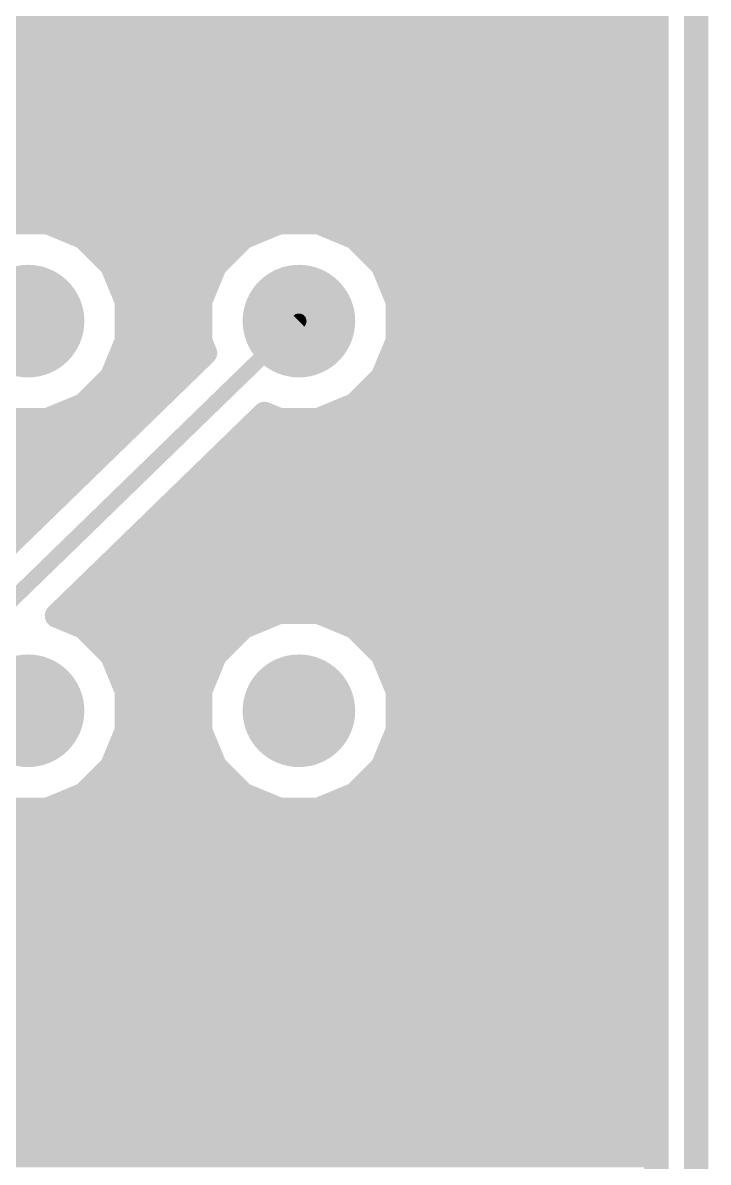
# Model space of a CAD drawing. Extents: x -0.2 to 78.9, y -2.7 to 86.6.
# Drawn here: x 67.5 to 78.94, y 52.72 to 71.73 of the extents above; entities that cross this region are included whole.
import ezdxf

# ---------------------------------------------------------------- set-up
doc = ezdxf.new("R2010")
doc.units = 0
for name, color, linetype in [('16', 174, 'CONTINUOUS'), ('17', 94, 'CONTINUOUS'), ('20', 178, 'CONTINUOUS')]:
    doc.layers.add(name, color=color, linetype=linetype)

# ---------------------------------------------------------------- blocks, each defined once
blk = doc.blocks.new('ROUNDP')
at = {"const_width": 0.5}
blk.add_lwpolyline([(0, -0.25, 1), (0, 0.25, 1), (0, -0.25)], format="xyb", dxfattribs=at)

msp = doc.modelspace()

# ---------------------------------------------------------------- linework, layer by layer
at = {"layer": '16'}
for points, const_width in [([(78.0796, 85.6996), (78.0796, -1.8796)], 0.4064), ([(65.3184, 71.9328), (78.0796, 71.9328)], 0.4064), ([(64.912, 71.5264), (78.0796, 71.5264)], 0.4064), ([(65.8348, 71.12), (78.0796, 71.12)], 0.4064), ([(66.1993, 70.7136), (78.0796, 70.7136)], 0.4064), ([(66.3676, 70.3072), (78.0796, 70.3072)], 0.4064), ([(66.4209, 69.9008), (78.0796, 69.9008)], 0.4064), ([(66.4096, 69.4944), (78.0796, 69.4944)], 0.4064), ([(66.2413, 69.088), (78.0796, 69.088)], 0.4064), ([(65.9365, 68.6816), (78.0796, 68.6816)], 0.4064), ([(67.9178, 68.4021), (67.2609, 68.4021)], 0.4064), ([(68.5246, 68.1508), (67.9178, 68.4021)], 0.4064), ([(68.2243, 68.2752), (71.4757, 68.2752)], 0.4064), ([(71.7821, 68.4021), (71.1753, 68.1508)], 0.4064), ([(72.439, 68.4021), (71.7821, 68.4021)], 0.4064), ([(73.0458, 68.1508), (72.439, 68.4021)], 0.4064), ([(72.7455, 68.2752), (78.0796, 68.2752)], 0.4064), ([(68.989, 67.6864), (68.5246, 68.1508)], 0.4064), ([(71.1753, 68.1508), (70.7109, 67.6864)], 0.4064), ([(73.5102, 67.6864), (73.0458, 68.1508)], 0.4064), ([(68.8066, 67.8688), (70.8933, 67.8688)], 0.4064), ([(73.3278, 67.8688), (78.0796, 67.8688)], 0.4064), ([(69.2403, 67.0796), (68.989, 67.6864)], 0.4064), ([(70.7109, 67.6864), (70.4596, 67.0796)], 0.4064), ([(73.7615, 67.0796), (73.5102, 67.6864)], 0.4064), ([(69.0818, 67.4624), (70.6182, 67.4624)], 0.4064), ([(73.603, 67.4624), (78.0796, 67.4624)], 0.4064), ([(69.2403, 66.4227), (69.2403, 67.0796)], 0.4064), ([(69.2403, 67.056), (70.4596, 67.056)], 0.4064), ([(70.4596, 67.0796), (70.4596, 66.4227)], 0.4064), ([(73.7615, 66.4227), (73.7615, 67.0796)], 0.4064), ([(73.7615, 67.056), (78.0796, 67.056)], 0.4064), ([(62.23, 57.15), (72.1106, 66.7512)], 0.254), ([(69.2403, 66.6496), (70.4596, 66.6496)], 0.4064), ([(73.7615, 66.6496), (78.0796, 66.6496)], 0.4064), ([(68.989, 65.8159), (69.2403, 66.4227)], 0.4064), ([(70.4596, 66.4227), (70.5436, 66.22)], 0.4064), ([(73.5102, 65.8159), (73.7615, 66.4227)], 0.4064), ([(70.5436, 66.22), (61.832, 57.7548)], 0.4064), ([(69.1659, 66.2432), (70.5339, 66.2432)], 0.4064), ([(73.6871, 66.2432), (78.0796, 66.2432)], 0.4064), ([(68.5246, 65.3515), (68.989, 65.8159)], 0.4064), ([(68.9976, 65.8368), (70.1493, 65.8368)], 0.4064), ([(73.0458, 65.3515), (73.5102, 65.8159)], 0.4064), ([(73.5188, 65.8368), (78.0796, 65.8368)], 0.4064), ([(68.6035, 65.4304), (69.7311, 65.4304)], 0.4064), ([(73.1247, 65.4304), (78.0796, 65.4304)], 0.4064), ([(67.9178, 65.1002), (68.5246, 65.3515)], 0.4064), ([(72.439, 65.1002), (73.0458, 65.3515)], 0.4064), ([(59.1311, 65.024), (69.3128, 65.024)], 0.4064), ([(67.2609, 65.1002), (67.9178, 65.1002)], 0.4064), ([(68.0724, 61.8356), (71.5366, 65.2019)], 0.4064), ([(71.3535, 65.024), (78.0796, 65.024)], 0.4064), ([(71.5366, 65.2019), (71.7821, 65.1002)], 0.4064), ([(71.7821, 65.1002), (72.439, 65.1002)], 0.4064), ([(59.1311, 64.6176), (68.8946, 64.6176)], 0.4064), ([(70.9353, 64.6176), (78.0796, 64.6176)], 0.4064), ([(59.1311, 64.2112), (68.4764, 64.2112)], 0.4064), ([(70.517, 64.2112), (78.0796, 64.2112)], 0.4064), ([(59.1311, 63.8048), (68.0581, 63.8048)], 0.4064), ([(70.0988, 63.8048), (78.0796, 63.8048)], 0.4064), ([(59.1311, 63.3984), (67.6399, 63.3984)], 0.4064), ([(69.6806, 63.3984), (78.0796, 63.3984)], 0.4064), ([(69.2624, 62.992), (78.0796, 62.992)], 0.4064), ([(68.8442, 62.5856), (78.0796, 62.5856)], 0.4064), ([(68.4259, 62.1792), (78.0796, 62.1792)], 0.4064), ([(68.5246, 61.6484), (68.0724, 61.8356)], 0.4064), ([(71.7821, 61.8997), (71.1753, 61.6484)], 0.4064), ([(72.439, 61.8997), (71.7821, 61.8997)], 0.4064), ([(73.0458, 61.6484), (72.439, 61.8997)], 0.4064), ([(68.2241, 61.7728), (71.4757, 61.7728)], 0.4064), ([(68.989, 61.184), (68.5246, 61.6484)], 0.4064), ([(71.1753, 61.6484), (70.7109, 61.184)], 0.4064), ([(72.7455, 61.7728), (78.0796, 61.7728)], 0.4064), ([(73.5102, 61.184), (73.0458, 61.6484)], 0.4064), ([(68.8066, 61.3664), (70.8933, 61.3664)], 0.4064), ([(73.3278, 61.3664), (78.0796, 61.3664)], 0.4064), ([(69.2403, 60.5772), (68.989, 61.184)], 0.4064), ([(70.7109, 61.184), (70.4596, 60.5772)], 0.4064), ([(73.7615, 60.5772), (73.5102, 61.184)], 0.4064), ([(69.0818, 60.96), (70.6182, 60.96)], 0.4064), ([(73.603, 60.96), (78.0796, 60.96)], 0.4064), ([(69.2403, 59.9203), (69.2403, 60.5772)], 0.4064), ([(69.2403, 60.5536), (70.4596, 60.5536)], 0.4064), ([(70.4596, 60.5772), (70.4596, 59.9203)], 0.4064), ([(73.7615, 59.9203), (73.7615, 60.5772)], 0.4064), ([(73.7615, 60.5536), (78.0796, 60.5536)], 0.4064), ([(69.2403, 60.1472), (70.4596, 60.1472)], 0.4064), ([(73.7615, 60.1472), (78.0796, 60.1472)], 0.4064), ([(68.989, 59.3135), (69.2403, 59.9203)], 0.4064), ([(70.4596, 59.9203), (70.7109, 59.3135)], 0.4064), ([(73.5102, 59.3135), (73.7615, 59.9203)], 0.4064), ([(69.1659, 59.7408), (70.5339, 59.7408)], 0.4064), ([(73.6871, 59.7408), (78.0796, 59.7408)], 0.4064), ([(68.5246, 58.8491), (68.989, 59.3135)], 0.4064), ([(68.9976, 59.3344), (70.7022, 59.3344)], 0.4064), ([(70.7109, 59.3135), (71.1753, 58.8491)], 0.4064), ([(73.0458, 58.8491), (73.5102, 59.3135)], 0.4064), ([(73.5188, 59.3344), (78.0796, 59.3344)], 0.4064), ([(67.9178, 58.5978), (68.5246, 58.8491)], 0.4064), ([(68.6035, 58.928), (71.0964, 58.928)], 0.4064), ([(71.1753, 58.8491), (71.7821, 58.5978)], 0.4064), ([(72.439, 58.5978), (73.0458, 58.8491)], 0.4064), ([(73.1247, 58.928), (78.0796, 58.928)], 0.4064), ([(67.2609, 58.5978), (67.9178, 58.5978)], 0.4064), ([(71.7821, 58.5978), (72.439, 58.5978)], 0.4064), ([(64.6619, 58.5216), (78.0796, 58.5216)], 0.4064), ([(64.2437, 58.1152), (78.0796, 58.1152)], 0.4064), ([(63.8255, 57.7088), (78.0796, 57.7088)], 0.4064), ([(63.4072, 57.3024), (78.0796, 57.3024)], 0.4064), ([(62.989, 56.896), (78.0796, 56.896)], 0.4064), ([(62.9411, 56.4896), (78.0796, 56.4896)], 0.4064), ([(62.9875, 56.0832), (78.0796, 56.0832)], 0.4064), ([(63.498, 55.6768), (78.0796, 55.6768)], 0.4064), ([(63.7435, 55.2704), (78.0796, 55.2704)], 0.4064), ([(63.8809, 54.864), (78.0796, 54.864)], 0.4064), ([(63.8809, 54.4576), (78.0796, 54.4576)], 0.4064), ([(63.7855, 54.0512), (78.0796, 54.0512)], 0.4064), ([(63.5997, 53.6448), (78.0796, 53.6448)], 0.4064), ([(63.3964, 53.2384), (78.0796, 53.2384)], 0.4064), ([(63.7014, 52.832), (78.0796, 52.832)], 0.4064)]:
    msp.add_lwpolyline(points, dxfattribs=dict(at, const_width=const_width))
for points, const_width in [([(78.0796, 71.8312, 1), (78.0796, 72.0344)], 0.2032), ([(78.0796, 71.4248, 1), (78.0796, 71.628)], 0.2032), ([(78.0796, 71.0184, 1), (78.0796, 71.2216)], 0.2032), ([(78.0796, 70.612, 1), (78.0796, 70.8152)], 0.2032), ([(78.0796, 70.2056, 1), (78.0796, 70.4088)], 0.2032), ([(78.0796, 69.7992, 1), (78.0796, 70.0024)], 0.2032), ([(78.0796, 69.3928, 1), (78.0796, 69.596)], 0.2032), ([(78.0796, 68.9864, 1), (78.0796, 69.1896)], 0.2032), ([(78.0796, 68.58, 1), (78.0796, 68.7832)], 0.2032), ([(67.9567, 68.496, 1), (67.8789, 68.3082)], 0.2032), ([(67.9178, 68.3005, 1), (67.9178, 68.5037)], 0.2032), ([(68.2243, 68.3768, 1), (68.2243, 68.1736)], 0.2032), ([(71.4757, 68.1736, 1), (71.4757, 68.3768)], 0.2032), ([(71.7821, 68.5037, 1), (71.7821, 68.3005)], 0.2032), ([(71.821, 68.3082, 1), (71.7432, 68.496)], 0.2032), ([(72.4779, 68.496, 1), (72.4001, 68.3082)], 0.2032), ([(72.439, 68.3005, 1), (72.439, 68.5037)], 0.2032), ([(72.7455, 68.3768, 1), (72.7455, 68.1736)], 0.2032), ([(78.0796, 68.1736, 1), (78.0796, 68.3768)], 0.2032), ([(68.5964, 68.2226, 1), (68.4528, 68.079)], 0.2032), ([(68.4857, 68.0569, 1), (68.5635, 68.2447)], 0.2032), ([(71.1364, 68.2447, 1), (71.2142, 68.0569)], 0.2032), ([(71.2471, 68.079, 1), (71.1035, 68.2226)], 0.2032), ([(73.1176, 68.2226, 1), (72.974, 68.079)], 0.2032), ([(73.0069, 68.0569, 1), (73.0847, 68.2447)], 0.2032), ([(68.8066, 67.9704, 1), (68.8066, 67.7672)], 0.2032), ([(70.8933, 67.7672, 1), (70.8933, 67.9704)], 0.2032), ([(73.3278, 67.9704, 1), (73.3278, 67.7672)], 0.2032), ([(78.0796, 67.7672, 1), (78.0796, 67.9704)], 0.2032), ([(69.0829, 67.7253, 1), (68.8951, 67.6475)], 0.2032), ([(70.8048, 67.6475, 1), (70.617, 67.7253)], 0.2032), ([(73.6041, 67.7253, 1), (73.4163, 67.6475)], 0.2032), ([(68.9172, 67.6146, 1), (69.0608, 67.7582)], 0.2032), ([(70.6391, 67.7582, 1), (70.7827, 67.6146)], 0.2032), ([(73.4384, 67.6146, 1), (73.582, 67.7582)], 0.2032), ([(69.0818, 67.564, 1), (69.0818, 67.3608)], 0.2032), ([(70.6182, 67.3608, 1), (70.6182, 67.564)], 0.2032), ([(73.603, 67.564, 1), (73.603, 67.3608)], 0.2032), ([(78.0796, 67.3608, 1), (78.0796, 67.564)], 0.2032), ([(69.3419, 67.0796, 1), (69.1387, 67.0796)], 0.2032), ([(69.2403, 67.1576, 1), (69.2403, 66.9544)], 0.2032), ([(69.1464, 67.0407, 1), (69.3342, 67.1185)], 0.2032), ([(70.5612, 67.0796, 1), (70.358, 67.0796)], 0.2032), ([(70.3657, 67.1185, 1), (70.5535, 67.0407)], 0.2032), ([(70.4596, 66.9544, 1), (70.4596, 67.1576)], 0.2032), ([(73.8631, 67.0796, 1), (73.6599, 67.0796)], 0.2032), ([(73.7615, 67.1576, 1), (73.7615, 66.9544)], 0.2032), ([(73.6676, 67.0407, 1), (73.8554, 67.1185)], 0.2032), ([(78.0796, 66.9544, 1), (78.0796, 67.1576)], 0.2032), ([(69.2403, 66.7512, 1), (69.2403, 66.548)], 0.2032), ([(70.4596, 66.548, 1), (70.4596, 66.7512)], 0.2032), ([(72.1549, 66.7057, 1), (72.0663, 66.7967)], 0.127), ([(73.7615, 66.7512, 1), (73.7615, 66.548)], 0.2032), ([(78.0796, 66.548, 1), (78.0796, 66.7512)], 0.2032), ([(69.3342, 66.3838, 1), (69.1464, 66.4616)], 0.2032), ([(70.5535, 66.4616, 1), (70.3657, 66.3838)], 0.2032), ([(73.8554, 66.3838, 1), (73.6676, 66.4616)], 0.2032), ([(69.1659, 66.3448, 1), (69.1659, 66.1416)], 0.2032), ([(69.1387, 66.4227, 1), (69.3419, 66.4227)], 0.2032), ([(70.358, 66.4227, 1), (70.5612, 66.4227)], 0.2032), ([(70.4497, 66.1811, 1), (70.6375, 66.2589)], 0.2032), ([(70.6144, 66.1471, 1), (70.4728, 66.2929)], 0.2032), ([(70.5339, 66.1416, 1), (70.5339, 66.3448)], 0.2032), ([(73.6871, 66.3448, 1), (73.6871, 66.1416)], 0.2032), ([(73.6599, 66.4227, 1), (73.8631, 66.4227)], 0.2032), ([(78.0796, 66.1416, 1), (78.0796, 66.3448)], 0.2032), ([(68.9976, 65.9384, 1), (68.9976, 65.7352)], 0.2032), ([(69.0608, 65.7441, 1), (68.9172, 65.8877)], 0.2032), ([(70.1493, 65.7352, 1), (70.1493, 65.9384)], 0.2032), ([(73.5188, 65.9384, 1), (73.5188, 65.7352)], 0.2032), ([(73.582, 65.7441, 1), (73.4384, 65.8877)], 0.2032), ([(78.0796, 65.7352, 1), (78.0796, 65.9384)], 0.2032), ([(68.8951, 65.8548, 1), (69.0829, 65.777)], 0.2032), ([(73.4163, 65.8548, 1), (73.6041, 65.777)], 0.2032), ([(68.6035, 65.532, 1), (68.6035, 65.3288)], 0.2032), ([(69.7311, 65.3288, 1), (69.7311, 65.532)], 0.2032), ([(73.1247, 65.532, 1), (73.1247, 65.3288)], 0.2032), ([(78.0796, 65.3288, 1), (78.0796, 65.532)], 0.2032), ([(68.4528, 65.4233, 1), (68.5964, 65.2797)], 0.2032), ([(68.5635, 65.2576, 1), (68.4857, 65.4454)], 0.2032), ([(72.974, 65.4233, 1), (73.1176, 65.2797)], 0.2032), ([(73.0847, 65.2576, 1), (73.0069, 65.4454)], 0.2032), ([(67.8789, 65.1941, 1), (67.9567, 65.0063)], 0.2032), ([(67.9178, 64.9986, 1), (67.9178, 65.2018)], 0.2032), ([(69.3128, 64.9224, 1), (69.3128, 65.1256)], 0.2032), ([(71.3535, 65.1256, 1), (71.3535, 64.9224)], 0.2032), ([(71.5755, 65.2958, 1), (71.4977, 65.108)], 0.2032), ([(71.6074, 65.129, 1), (71.4658, 65.2748)], 0.2032), ([(71.7821, 65.2018, 1), (71.7821, 64.9986)], 0.2032), ([(71.7432, 65.0063, 1), (71.821, 65.1941)], 0.2032), ([(72.4001, 65.1941, 1), (72.4779, 65.0063)], 0.2032), ([(72.439, 64.9986, 1), (72.439, 65.2018)], 0.2032), ([(78.0796, 64.9224, 1), (78.0796, 65.1256)], 0.2032), ([(68.8946, 64.516, 1), (68.8946, 64.7192)], 0.2032), ([(70.9353, 64.7192, 1), (70.9353, 64.516)], 0.2032), ([(78.0796, 64.516, 1), (78.0796, 64.7192)], 0.2032), ([(68.4764, 64.1096, 1), (68.4764, 64.3128)], 0.2032), ([(70.517, 64.3128, 1), (70.517, 64.1096)], 0.2032), ([(78.0796, 64.1096, 1), (78.0796, 64.3128)], 0.2032), ([(68.0581, 63.7032, 1), (68.0581, 63.9064)], 0.2032), ([(70.0988, 63.9064, 1), (70.0988, 63.7032)], 0.2032), ([(78.0796, 63.7032, 1), (78.0796, 63.9064)], 0.2032), ([(67.6399, 63.2968, 1), (67.6399, 63.5)], 0.2032), ([(69.6806, 63.5, 1), (69.6806, 63.2968)], 0.2032), ([(78.0796, 63.2968, 1), (78.0796, 63.5)], 0.2032), ([(69.2624, 63.0936, 1), (69.2624, 62.8904)], 0.2032), ([(78.0796, 62.8904, 1), (78.0796, 63.0936)], 0.2032), ([(68.8442, 62.6872, 1), (68.8442, 62.484)], 0.2032), ([(78.0796, 62.484, 1), (78.0796, 62.6872)], 0.2032), ([(68.4259, 62.2808, 1), (68.4259, 62.0776)], 0.2032), ([(78.0796, 62.0776, 1), (78.0796, 62.2808)], 0.2032), ([(68.1113, 61.9295, 1), (68.0335, 61.7417)], 0.2032), ([(68.0016, 61.9085, 1), (68.1432, 61.7627)], 0.2032), ([(71.7821, 62.0013, 1), (71.7821, 61.7981)], 0.2032), ([(71.821, 61.8058, 1), (71.7432, 61.9936)], 0.2032), ([(72.4779, 61.9936, 1), (72.4001, 61.8058)], 0.2032), ([(72.439, 61.7981, 1), (72.439, 62.0013)], 0.2032), ([(68.2241, 61.8744, 1), (68.2241, 61.6712)], 0.2032), ([(68.5964, 61.7202, 1), (68.4528, 61.5766)], 0.2032), ([(68.4857, 61.5545, 1), (68.5635, 61.7423)], 0.2032), ([(71.1364, 61.7423, 1), (71.2142, 61.5545)], 0.2032), ([(71.2471, 61.5766, 1), (71.1035, 61.7202)], 0.2032), ([(71.4757, 61.6712, 1), (71.4757, 61.8744)], 0.2032), ([(72.7455, 61.8744, 1), (72.7455, 61.6712)], 0.2032), ([(73.1176, 61.7202, 1), (72.974, 61.5766)], 0.2032), ([(73.0069, 61.5545, 1), (73.0847, 61.7423)], 0.2032), ([(78.0796, 61.6712, 1), (78.0796, 61.8744)], 0.2032), ([(68.8066, 61.468, 1), (68.8066, 61.2648)], 0.2032), ([(70.8933, 61.2648, 1), (70.8933, 61.468)], 0.2032), ([(73.3278, 61.468, 1), (73.3278, 61.2648)], 0.2032), ([(78.0796, 61.2648, 1), (78.0796, 61.468)], 0.2032), ([(69.0829, 61.2229, 1), (68.8951, 61.1451)], 0.2032), ([(68.9172, 61.1122, 1), (69.0608, 61.2558)], 0.2032), ([(70.6391, 61.2558, 1), (70.7827, 61.1122)], 0.2032), ([(70.8048, 61.1451, 1), (70.617, 61.2229)], 0.2032), ([(73.6041, 61.2229, 1), (73.4163, 61.1451)], 0.2032), ([(73.4384, 61.1122, 1), (73.582, 61.2558)], 0.2032), ([(69.0818, 61.0616, 1), (69.0818, 60.8584)], 0.2032), ([(70.6182, 60.8584, 1), (70.6182, 61.0616)], 0.2032), ([(73.603, 61.0616, 1), (73.603, 60.8584)], 0.2032), ([(78.0796, 60.8584, 1), (78.0796, 61.0616)], 0.2032), ([(69.3419, 60.5772, 1), (69.1387, 60.5772)], 0.2032), ([(69.2403, 60.6552, 1), (69.2403, 60.452)], 0.2032), ([(69.1464, 60.5383, 1), (69.3342, 60.6161)], 0.2032), ([(70.5612, 60.5772, 1), (70.358, 60.5772)], 0.2032), ([(70.3657, 60.6161, 1), (70.5535, 60.5383)], 0.2032), ([(70.4596, 60.452, 1), (70.4596, 60.6552)], 0.2032), ([(73.8631, 60.5772, 1), (73.6599, 60.5772)], 0.2032), ([(73.7615, 60.6552, 1), (73.7615, 60.452)], 0.2032), ([(73.6676, 60.5383, 1), (73.8554, 60.6161)], 0.2032), ([(78.0796, 60.452, 1), (78.0796, 60.6552)], 0.2032), ([(69.2403, 60.2488, 1), (69.2403, 60.0456)], 0.2032), ([(70.4596, 60.0456, 1), (70.4596, 60.2488)], 0.2032), ([(73.7615, 60.2488, 1), (73.7615, 60.0456)], 0.2032), ([(78.0796, 60.0456, 1), (78.0796, 60.2488)], 0.2032), ([(69.3342, 59.8814, 1), (69.1464, 59.9592)], 0.2032), ([(70.5535, 59.9592, 1), (70.3657, 59.8814)], 0.2032), ([(73.8554, 59.8814, 1), (73.6676, 59.9592)], 0.2032), ([(69.1659, 59.8424, 1), (69.1659, 59.6392)], 0.2032), ([(69.1387, 59.9203, 1), (69.3419, 59.9203)], 0.2032), ([(70.358, 59.9203, 1), (70.5612, 59.9203)], 0.2032), ([(70.5339, 59.6392, 1), (70.5339, 59.8424)], 0.2032), ([(73.6871, 59.8424, 1), (73.6871, 59.6392)], 0.2032), ([(73.6599, 59.9203, 1), (73.8631, 59.9203)], 0.2032), ([(78.0796, 59.6392, 1), (78.0796, 59.8424)], 0.2032), ([(68.9976, 59.436, 1), (68.9976, 59.2328)], 0.2032), ([(69.0608, 59.2417, 1), (68.9172, 59.3853)], 0.2032), ([(70.7827, 59.3853, 1), (70.6391, 59.2417)], 0.2032), ([(70.7022, 59.2328, 1), (70.7022, 59.436)], 0.2032), ([(73.5188, 59.436, 1), (73.5188, 59.2328)], 0.2032), ([(73.582, 59.2417, 1), (73.4384, 59.3853)], 0.2032), ([(78.0796, 59.2328, 1), (78.0796, 59.436)], 0.2032), ([(68.8951, 59.3524, 1), (69.0829, 59.2746)], 0.2032), ([(70.617, 59.2746, 1), (70.8048, 59.3524)], 0.2032), ([(73.4163, 59.3524, 1), (73.6041, 59.2746)], 0.2032), ([(68.4528, 58.9209, 1), (68.5964, 58.7773)], 0.2032), ([(68.5635, 58.7552, 1), (68.4857, 58.943)], 0.2032), ([(68.6035, 59.0296, 1), (68.6035, 58.8264)], 0.2032), ([(71.2142, 58.943, 1), (71.1364, 58.7552)], 0.2032), ([(71.0964, 58.8264, 1), (71.0964, 59.0296)], 0.2032), ([(71.1035, 58.7773, 1), (71.2471, 58.9209)], 0.2032), ([(72.974, 58.9209, 1), (73.1176, 58.7773)], 0.2032), ([(73.0847, 58.7552, 1), (73.0069, 58.943)], 0.2032), ([(73.1247, 59.0296, 1), (73.1247, 58.8264)], 0.2032), ([(78.0796, 58.8264, 1), (78.0796, 59.0296)], 0.2032), ([(67.8789, 58.6917, 1), (67.9567, 58.5039)], 0.2032), ([(67.9178, 58.4962, 1), (67.9178, 58.6994)], 0.2032), ([(71.7821, 58.6994, 1), (71.7821, 58.4962)], 0.2032), ([(71.7432, 58.5039, 1), (71.821, 58.6917)], 0.2032), ([(72.4001, 58.6917, 1), (72.4779, 58.5039)], 0.2032), ([(72.439, 58.4962, 1), (72.439, 58.6994)], 0.2032), ([(78.0796, 58.42, 1), (78.0796, 58.6232)], 0.2032), ([(78.0796, 58.0136, 1), (78.0796, 58.2168)], 0.2032), ([(78.0796, 57.6072, 1), (78.0796, 57.8104)], 0.2032), ([(78.0796, 57.2008, 1), (78.0796, 57.404)], 0.2032), ([(78.0796, 56.7944, 1), (78.0796, 56.9976)], 0.2032), ([(78.0796, 56.388, 1), (78.0796, 56.5912)], 0.2032), ([(78.0796, 55.9816, 1), (78.0796, 56.1848)], 0.2032), ([(78.0796, 55.5752, 1), (78.0796, 55.7784)], 0.2032), ([(78.0796, 55.1688, 1), (78.0796, 55.372)], 0.2032), ([(78.0796, 54.7624, 1), (78.0796, 54.9656)], 0.2032), ([(78.0796, 54.356, 1), (78.0796, 54.5592)], 0.2032), ([(78.0796, 53.9496, 1), (78.0796, 54.1528)], 0.2032), ([(78.0796, 53.5432, 1), (78.0796, 53.7464)], 0.2032), ([(78.0796, 53.1368, 1), (78.0796, 53.34)], 0.2032), ([(78.0796, 52.7304, 1), (78.0796, 52.9336)], 0.2032)]:
    msp.add_lwpolyline(points, format="xyb", dxfattribs=dict(at, const_width=const_width))
at = {"layer": '20', "const_width": 0.4064}
msp.add_lwpolyline([(78.74, 86.36), (78.74, -2.54)], dxfattribs=at)

# ---------------------------------------------------------------- block references
at = {"layer": '17', "xscale": 1.8796, "yscale": 1.8796, "rotation": 90}
for p in [(67.5894, 66.7512), (72.1106, 66.7512), (67.5894, 60.2488), (72.1106, 60.2488)]:
    msp.add_blockref('ROUNDP', p, dxfattribs=at)

doc.saveas('drawing.dxf')
